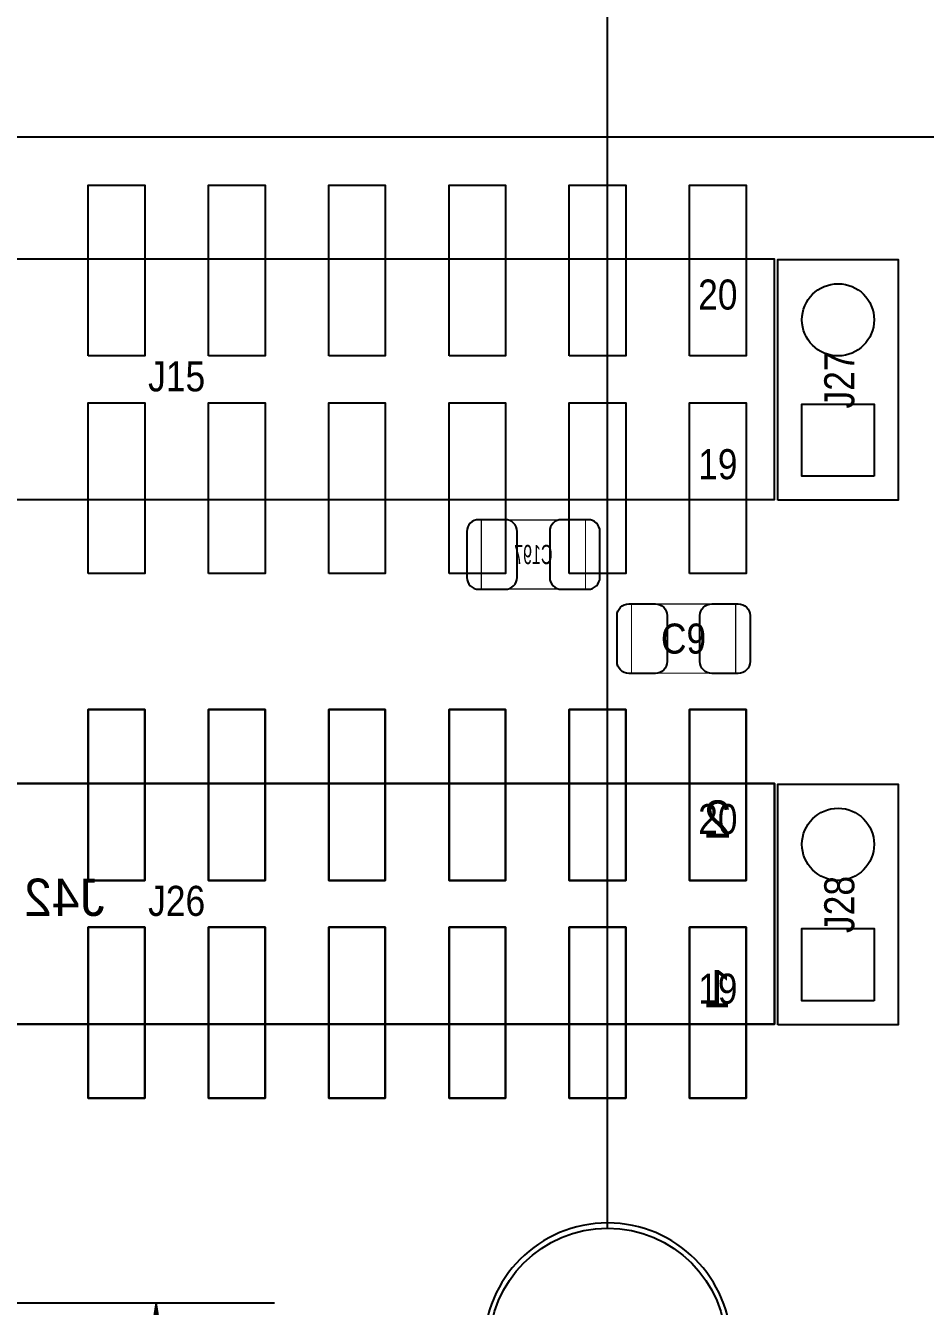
# Model space of a CAD drawing. Extents: x -31 to 174, y -12 to 124.
# Drawn here: x 85.89 to 104.89, y 64.97 to 92.01 of the extents above; entities that cross this region are included whole.
import ezdxf
from ezdxf.enums import TextEntityAlignment as Align

# ---------------------------------------------------------------- set-up
doc = ezdxf.new("R2010")
doc.units = 0
for name, color, linetype in [('BG_DIMENSION', 1, 'CONTINUOUS'), ('BG_OUTLINE', 3, 'CONTINUOUS'), ('PG_ASSEMBLY_BOTTOM', 140, 'CONTINUOUS'), ('PG_ASSEMBLY_TOP', 140, 'CONTINUOUS'), ('PIN_BOTTOM', 2, 'CONTINUOUS'), ('PIN_TOP', 160, 'CONTINUOUS'), ('RD_ASSEMBLY_BOTTOM', 140, 'CONTINUOUS'), ('RD_ASSEMBLY_TOP', 140, 'CONTINUOUS')]:
    doc.layers.add(name, color=color, linetype=linetype)

msp = doc.modelspace()

# ---------------------------------------------------------------- linework, layer by layer
at = {"layer": 'BG_DIMENSION'}
for points in [[(98.18116, 66.617342), (98.18116, 107.793282)], [(82.795618, 65.04305), (91.143582, 65.04305)], [(89.2683, 61.043058), (88.64346, 65.04305), (88.01862, 61.043058), (89.2683, 61.043058)], [(88.64346, 53.68671), (88.64346, 65.04305)]]:
    msp.add_lwpolyline(points, dxfattribs=at)
at = {"layer": 'BG_OUTLINE'}
msp.add_lwpolyline([(0, 0), (0, 46.233588), (5.526532, 46.233588, 0.413393), (6.522212, 47.232062), (6.522212, 48.731932, 0.414214), (5.522214, 49.73193), (0, 49.73193), (0, 74.98207), (5.522214, 74.98207, 0.414214), (6.522212, 75.982068), (6.522212, 77.481938, 0.413393), (5.526532, 78.480412), (0, 78.480412), (0, 89.662), (150.622, 89.662), (150.622, 0)], format="xyb", close=True, dxfattribs=at)
at = {"layer": 'PG_ASSEMBLY_BOTTOM', "const_width": 0.024892}
msp.add_lwpolyline([(97.712022, 80.116172), (97.712022, 81.576164), (95.511874, 81.576164), (95.511874, 80.116172), (97.712022, 80.116172)], dxfattribs=at)
at = {"layer": 'PG_ASSEMBLY_BOTTOM'}
msp.add_lwpolyline([(71.374, 70.9295), (71.374, 76.0095), (101.7016, 76.0095), (101.7016, 70.9295)], close=True, dxfattribs=at)
at = {"layer": 'PG_ASSEMBLY_TOP'}
for points in [[(76.454, 82.0039), (101.7016, 82.0039), (101.7016, 87.0839), (76.454, 87.0839), (76.454, 82.0039)], [(76.454, 70.9295), (101.7016, 70.9295), (101.7016, 76.0095), (76.454, 76.0095), (76.454, 70.9295)]]:
    msp.add_lwpolyline(points, dxfattribs=at)
for points in [[(101.7778, 81.9912), (101.7778, 87.0712), (104.3178, 87.0712), (104.3178, 81.9912)], [(101.7778, 70.9168), (101.7778, 75.9968), (104.3178, 75.9968), (104.3178, 70.9168)]]:
    msp.add_lwpolyline(points, close=True, dxfattribs=at)
at = {"layer": 'PG_ASSEMBLY_TOP', "const_width": 0.024892}
msp.add_lwpolyline([(98.683826, 78.340204), (98.683826, 79.800196), (100.883974, 79.800196), (100.883974, 78.340204), (98.683826, 78.340204)], dxfattribs=at)
at = {"layer": 'PG_ASSEMBLY_TOP'}
msp.add_lwpolyline([(100.791264, 64.1223, 1), (95.571056, 64.1223, 1), (100.791264, 64.1223)], format="xyb", dxfattribs=at)
at = {"layer": 'PIN_BOTTOM'}
for points in [[(103.8098, 82.4992), (102.2858, 82.4992), (102.2858, 84.0232), (103.8098, 84.0232)], [(88.4047, 73.9648), (88.4047, 77.5716), (87.2109, 77.5716), (87.2109, 73.9648)], [(90.9447, 73.9648), (90.9447, 77.5716), (89.7509, 77.5716), (89.7509, 73.9648)], [(93.4847, 73.9648), (93.4847, 77.5716), (92.2909, 77.5716), (92.2909, 73.9648)], [(96.0247, 73.9648), (96.0247, 77.5716), (94.8309, 77.5716), (94.8309, 73.9648)], [(98.5647, 73.9648), (98.5647, 77.5716), (97.3709, 77.5716), (97.3709, 73.9648)], [(101.1047, 73.9648), (101.1047, 77.5716), (99.9109, 77.5716), (99.9109, 73.9648)], [(88.4047, 69.3674), (88.4047, 72.9742), (87.2109, 72.9742), (87.2109, 69.3674)], [(90.9447, 69.3674), (90.9447, 72.9742), (89.7509, 72.9742), (89.7509, 69.3674)], [(93.4847, 69.3674), (93.4847, 72.9742), (92.2909, 72.9742), (92.2909, 69.3674)], [(96.0247, 69.3674), (96.0247, 72.9742), (94.8309, 72.9742), (94.8309, 69.3674)], [(98.5647, 69.3674), (98.5647, 72.9742), (97.3709, 72.9742), (97.3709, 69.3674)], [(101.1047, 69.3674), (101.1047, 72.9742), (99.9109, 72.9742), (99.9109, 69.3674)], [(103.8098, 71.4248), (102.2858, 71.4248), (102.2858, 72.9488), (103.8098, 72.9488)]]:
    msp.add_lwpolyline(points, close=True, dxfattribs=at)
for points in [[(95.45701, 80.111092), (96.016826, 80.111092, 0.414709), (96.267016, 80.361282), (96.267016, 81.331054, 0.414709), (96.016826, 81.581244), (95.45701, 81.581244, 0.414709), (95.20682, 81.331054), (95.20682, 80.361282, 0.414709)], [(97.766886, 81.581244), (97.20707, 81.581244, 0.414709), (96.95688, 81.331054), (96.95688, 80.361282, 0.414709), (97.20707, 80.111092), (97.766886, 80.111092, 0.414709), (98.017076, 80.361282), (98.017076, 81.331054, 0.414709)]]:
    msp.add_lwpolyline(points, format="xyb", close=True, dxfattribs=at)
for centre, radius in [((103.0478, 85.8012), 0.762), ((103.0478, 74.7268), 0.762), ((98.18116, 64.1223), 2.499995)]:
    msp.add_circle(centre, radius, dxfattribs=at)
at = {"layer": 'PIN_TOP'}
for points in [[(87.2109, 85.0392), (87.2109, 88.646), (88.4047, 88.646), (88.4047, 85.0392)], [(89.7509, 85.0392), (89.7509, 88.646), (90.9447, 88.646), (90.9447, 85.0392)], [(92.2909, 85.0392), (92.2909, 88.646), (93.4847, 88.646), (93.4847, 85.0392)], [(94.8309, 85.0392), (94.8309, 88.646), (96.0247, 88.646), (96.0247, 85.0392)], [(97.3709, 85.0392), (97.3709, 88.646), (98.5647, 88.646), (98.5647, 85.0392)], [(99.9109, 85.0392), (99.9109, 88.646), (101.1047, 88.646), (101.1047, 85.0392)], [(87.2109, 80.4418), (87.2109, 84.0486), (88.4047, 84.0486), (88.4047, 80.4418)], [(89.7509, 80.4418), (89.7509, 84.0486), (90.9447, 84.0486), (90.9447, 80.4418)], [(92.2909, 80.4418), (92.2909, 84.0486), (93.4847, 84.0486), (93.4847, 80.4418)], [(94.8309, 80.4418), (94.8309, 84.0486), (96.0247, 84.0486), (96.0247, 80.4418)], [(97.3709, 80.4418), (97.3709, 84.0486), (98.5647, 84.0486), (98.5647, 80.4418)], [(99.9109, 80.4418), (99.9109, 84.0486), (101.1047, 84.0486), (101.1047, 80.4418)], [(103.8098, 82.4992), (102.2858, 82.4992), (102.2858, 84.0232), (103.8098, 84.0232)], [(87.2109, 73.9648), (87.2109, 77.5716), (88.4047, 77.5716), (88.4047, 73.9648)], [(89.7509, 73.9648), (89.7509, 77.5716), (90.9447, 77.5716), (90.9447, 73.9648)], [(92.2909, 73.9648), (92.2909, 77.5716), (93.4847, 77.5716), (93.4847, 73.9648)], [(94.8309, 73.9648), (94.8309, 77.5716), (96.0247, 77.5716), (96.0247, 73.9648)], [(97.3709, 73.9648), (97.3709, 77.5716), (98.5647, 77.5716), (98.5647, 73.9648)], [(99.9109, 73.9648), (99.9109, 77.5716), (101.1047, 77.5716), (101.1047, 73.9648)], [(87.2109, 69.3674), (87.2109, 72.9742), (88.4047, 72.9742), (88.4047, 69.3674)], [(89.7509, 69.3674), (89.7509, 72.9742), (90.9447, 72.9742), (90.9447, 69.3674)], [(92.2909, 69.3674), (92.2909, 72.9742), (93.4847, 72.9742), (93.4847, 69.3674)], [(94.8309, 69.3674), (94.8309, 72.9742), (96.0247, 72.9742), (96.0247, 69.3674)], [(97.3709, 69.3674), (97.3709, 72.9742), (98.5647, 72.9742), (98.5647, 69.3674)], [(99.9109, 69.3674), (99.9109, 72.9742), (101.1047, 72.9742), (101.1047, 69.3674)], [(103.8098, 71.4248), (102.2858, 71.4248), (102.2858, 72.9488), (103.8098, 72.9488)]]:
    msp.add_lwpolyline(points, close=True, dxfattribs=at)
for points in [[(98.628962, 79.805276), (99.188778, 79.805276, -0.414709), (99.438968, 79.555086), (99.438968, 78.585314, -0.414709), (99.188778, 78.335124), (98.628962, 78.335124, -0.414709), (98.378772, 78.585314), (98.378772, 79.555086, -0.414709)], [(100.938838, 78.335124), (100.379022, 78.335124, -0.414709), (100.128832, 78.585314), (100.128832, 79.555086, -0.414709), (100.379022, 79.805276), (100.938838, 79.805276, -0.414709), (101.189028, 79.555086), (101.189028, 78.585314, -0.414709)]]:
    msp.add_lwpolyline(points, format="xyb", close=True, dxfattribs=at)
for centre, radius in [((103.0478, 85.8012), 0.762), ((103.0478, 74.7268), 0.762), ((98.18116, 64.1223), 2.499995)]:
    msp.add_circle(centre, radius, dxfattribs=at)

# ---------------------------------------------------------------- texts
at = {"layer": 'PG_ASSEMBLY_BOTTOM', "text_generation_flag": 2}
for s, p in [('2', (100.7999, 74.8665)), ('1', (100.7999, 71.2851))]:
    msp.add_text(s, height=0.7874, dxfattribs=at).set_placement(p)
at = {"layer": 'PG_ASSEMBLY_TOP', "width": 0.88}
for s, p in [('20', (100.5078, 86.0171)), ('19', (100.5078, 82.4357)), ('20', (100.5078, 74.9427)), ('19', (100.5078, 71.3613))]:
    msp.add_text(s, height=0.635, dxfattribs=at).set_placement(p, align=Align.CENTER)
at = {"layer": 'RD_ASSEMBLY_BOTTOM', "text_generation_flag": 2, "width": 0.625}
msp.add_text('C197', height=0.4064, dxfattribs=at).set_placement((96.611948, 80.642968), align=Align.CENTER)
at = {"layer": 'RD_ASSEMBLY_BOTTOM', "text_generation_flag": 2}
msp.add_text('J42', height=0.7874, dxfattribs=at).set_placement((87.5538, 73.2155))
at = {"layer": 'RD_ASSEMBLY_TOP', "width": 0.88}
for s, p in [('J15', (89.0778, 84.2899)), ('C9', (99.7839, 78.7527)), ('J26', (89.0778, 73.2155))]:
    msp.add_text(s, height=0.635, dxfattribs=at).set_placement(p, align=Align.CENTER)
for s, p in [('J27', (103.3907, 84.5312)), ('J28', (103.3907, 73.4568))]:
    msp.add_text(s, height=0.635, rotation=90, dxfattribs=at).set_placement(p, align=Align.CENTER)

doc.saveas('drawing.dxf')
